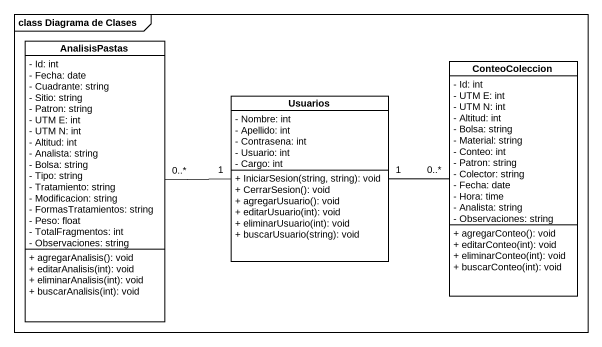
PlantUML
@startuml
mainframe class Diagrama de Clases
hide circle
hide empty members
skinparam classAttributeIconSize 0
class AnalisisPastas {
  - Id: int
  - Fecha: date
  - Cuadrante: string
  - Sitio: string
  - Patron: string
  - UTM E: int
  - UTM N: int
  - Altitud: int
  - Analista: string
  - Bolsa: string
  - Tipo: string
  - Tratamiento: string
  - Modificacion: string
  - FormasTratamientos: string
  - Peso: float
  - TotalFragmentos: int
  - Observaciones: string
  + agregarAnalisis(): void
  + editarAnalisis(int): void
  + eliminarAnalisis(int): void
  + buscarAnalisis(int): void
}
class ConteoColeccion {
  - Id: int
  - UTM E: int
  - UTM N: int
  - Altitud: int
  - Bolsa: string
  - Material: string
  - Conteo: int
  - Patron: string
  - Colector: string
  - Fecha: date
  - Hora: time
  - Analista: string
  - Observaciones: string
  + agregarConteo(): void
  + editarConteo(int): void
  + eliminarConteo(int): void
  + buscarConteo(int): void
}
class Usuarios {
  - Nombre: int
  - Apellido: int
  - Contrasena: int
  - Usuario: int
  - Cargo: int
  + IniciarSesion(string, string): void
  + CerrarSesion(): void
  + agregarUsuario(): void
  + editarUsuario(int): void
  + eliminarUsuario(int): void
  + buscarUsuario(string): void
}
Usuarios "1" -left- "0..*" AnalisisPastas
Usuarios "1" -right- "0..*" ConteoColeccion
@enduml
